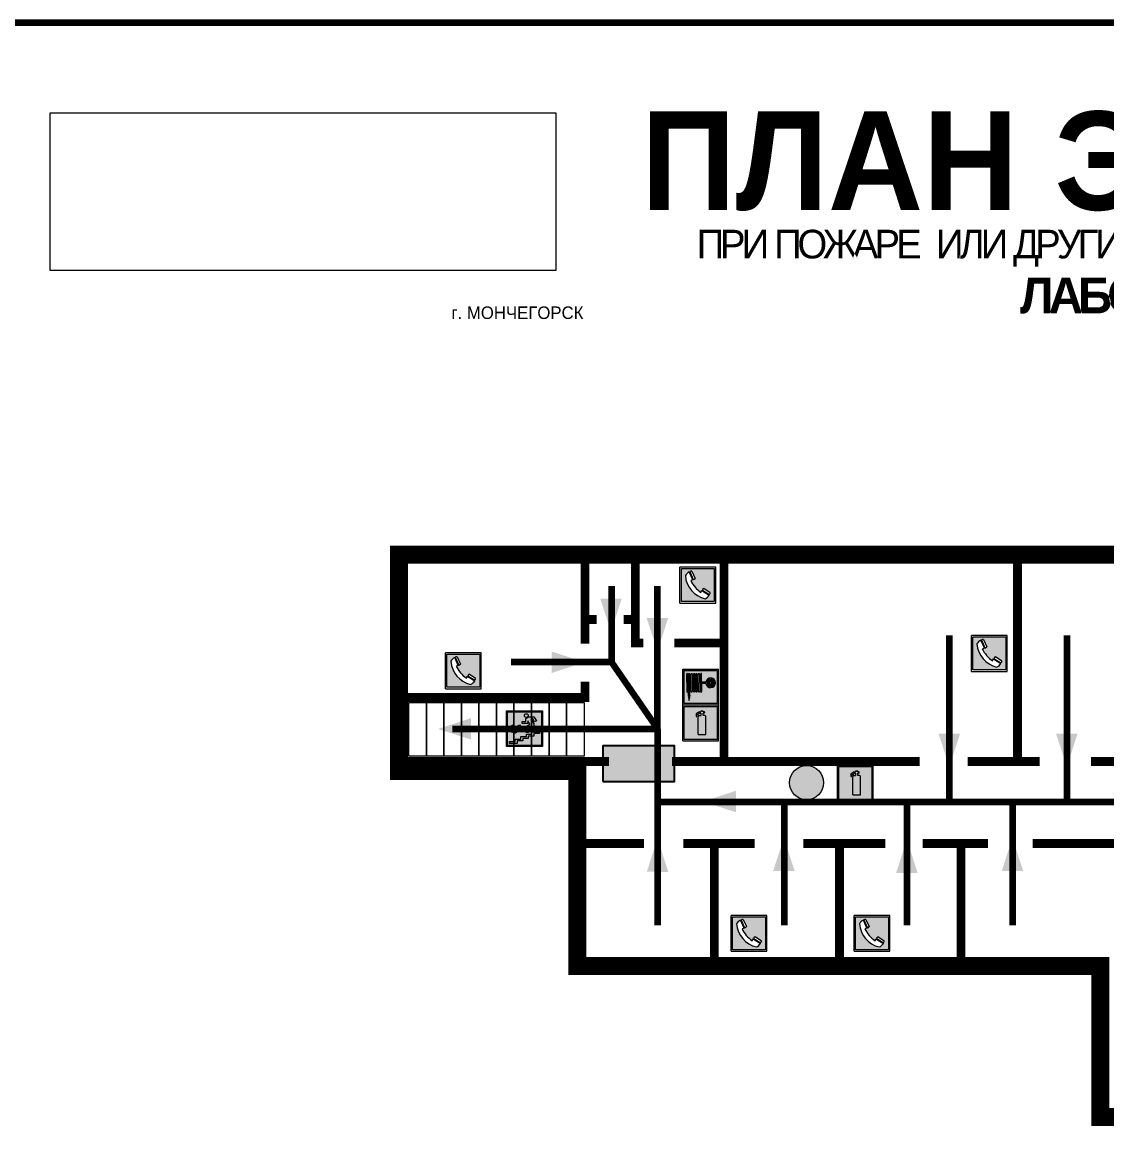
# Model space of a CAD drawing. Header units: millimetres. Extents: x 13810 to 67229, y 12374 to 21950.
# Drawn here: x 40331.9 to 40574.3, y 20416.4 to 20667 of the extents above; entities that cross this region are included whole.
import ezdxf

# ---------------------------------------------------------------- set-up
doc = ezdxf.new("R2010")
doc.units = ezdxf.units.MM
doc.layers.add('План_Штампы', color=7, linetype='Continuous')
doc.styles.add('обычный', font='arial.ttf')
picture_1 = doc.add_image_def('image1.jpg', size_in_pixel=(337, 105))

# ---------------------------------------------------------------- blocks, each defined once
blk = doc.blocks.new('A$C7B4425F7')
at = {"true_color": 0xffffff}
blk.add_hatch(color=7, dxfattribs=at).paths.add_polyline_path([(0, 0), (-16, 0), (-16, -8), (0, -8)])
h = blk.add_hatch(color=126)
h.paths.add_polyline_path([(-0.2, -0.2), (-15.8, -0.2), (-15.8, -7.8), (-0.2, -7.8)])
h.paths.add_polyline_path([(-11.76, -2.03), (-11.76, -3.66), (-11.17, -3.66, -0.568275), (-11.17, -6.18), (-12.58, -6.18), (-12.58, -2.03)], flags=16)
h.paths.add_polyline_path([(-13.33, -4.12, -0.495768), (-13.59, -6.18), (-15.03, -6.18), (-15.03, -2.03), (-13.59, -2.03, -0.487973)], flags=16)
h.paths.add_polyline_path([(-10.25, -2.03), (-9.48, -2.03), (-9.48, -6.18), (-10.25, -6.18)], flags=16)
h.paths.add_polyline_path([(-13.84, -3.69), (-14.24, -3.69), (-14.24, -3.03), (-13.9, -3.03, -0.692621)], flags=0)
h.paths.add_polyline_path([(-9.15, -2.03), (-8.4, -2.03), (-8.04, -3.07), (-7.68, -2.03), (-6.93, -2.03), (-7.64, -4.1), (-6.93, -6.18), (-7.68, -6.18), (-8.04, -5.14), (-8.4, -6.18), (-9.15, -6.18), (-8.44, -4.1)], flags=16)
h.paths.add_polyline_path([(-11.76, -4.46), (-11.42, -4.46, -0.692621), (-11.36, -5.12), (-11.76, -5.12)], flags=0)
h.paths.add_polyline_path([(-13.9, -5.2), (-14.24, -5.2), (-14.24, -4.55), (-13.84, -4.55, -0.708038)], flags=0)
edge = h.paths.add_edge_path(flags=16)
edge.add_ellipse((-5.51, -4.08), major_axis=(0, 2.05), ratio=0.586184, start_angle=0, end_angle=360)
edge = h.paths.add_edge_path(flags=0)
edge.add_ellipse((-5.51, -4.08), major_axis=(0, 1.14), ratio=0.454828, start_angle=0, end_angle=360)
h.paths.add_polyline_path([(-4.13, -4.96, 0.377264), (-3.48, -4.52, 0.0555), (-3.16, -2.03), (-1.66, -2.03), (-1.66, -4.96), (-0.96, -4.96), (-0.96, -7.01), (-1.75, -7.01), (-1.75, -6.18), (-3.3, -6.18), (-3.3, -7.02), (-4.13, -7.02)], flags=16)
h.paths.add_polyline_path([(-2.73, -2.91), (-2.28, -2.91), (-2.28, -4.96), (-3.05, -4.96, 0.079136)], flags=0)
at = {"color": 126}
blk.add_lwpolyline([(-16, -8), (0, -8), (0, 0), (-16, 0)], close=True, dxfattribs=at)
blk = doc.blocks.new('вниз 3')
at = {"lineweight": 0, "true_color": 0xffffff}
h = blk.add_hatch(color=7, dxfattribs=at)
h.dxf.hatch_style = 1
h.paths.add_polyline_path([(40997.5, -4475.69), (40997.25, -4475.28), (40995.76, -4476.15), (40995.97, -4475.23), (40995.39, -4475.56), (40995.05, -4476.83), (40996.33, -4477.17), (40996.91, -4476.83), (40996, -4476.55)], flags=0)
h.paths.add_polyline_path([(40999.81, -4473.95), (41000.22, -4473.95), (41000.64, -4474.67), (41001.03, -4474.43), (41000.46, -4473.49), (41000.42, -4473.49), (40999.43, -4473.49), (40998.68, -4473.92), (40998.68, -4474.57), (40997.88, -4474.57), (40997.88, -4475), (40999.14, -4475), (40999.14, -4474.43), (40999.14, -4474.38), (40999.59, -4475.15), (40998.72, -4475.67), (40998.72, -4477.06), (40999.24, -4477.06), (40999.24, -4475.96), (40999.95, -4475.56), (40999.95, -4476.43), (41001.61, -4476.43), (41001.61, -4475.88), (41000.47, -4475.88), (41000.47, -4475.12)], flags=0)
h.paths.add_polyline_path([(40999.2, -4473.24, 1), (40998.35, -4473.24, 1)], flags=0)
h.paths.add_polyline_path([(41000.46, -4477.26), (41001.69, -4477.26), (41001.69, -4476.84), (41000.03, -4476.84), (41000.03, -4477.39), (40998.78, -4477.39), (40998.78, -4477.95), (40997.53, -4477.95), (40997.53, -4478.5), (40996.29, -4478.5), (40996.29, -4479.06), (40995.05, -4479.06), (40995.05, -4479.48), (40995.29, -4479.48), (40996.72, -4479.48), (40996.72, -4478.92), (40997.97, -4478.92), (40997.97, -4478.36), (40999.2, -4478.36), (40999.2, -4477.81), (41000.46, -4477.81)], flags=0)
h.paths.add_polyline_path([(41002.37, -4472.17), (40994.37, -4472.17), (40994.37, -4480.17), (41002.37, -4480.17)])
h.paths.add_polyline_path([(41002.16, -4479.96), (40994.57, -4479.96), (40994.57, -4472.37), (41002.16, -4472.37)], flags=16)
h.paths.add_polyline_path([(41001.61, -4475.88), (41001.61, -4476.43), (40999.95, -4476.43), (40999.95, -4475.56), (40999.24, -4475.96), (40999.24, -4477.06), (40998.72, -4477.06), (40998.72, -4475.67), (40999.59, -4475.15), (40999.14, -4474.38), (40999.14, -4474.43), (40999.14, -4475), (40997.88, -4475), (40997.88, -4474.57), (40998.68, -4474.57), (40998.68, -4473.92), (40999.43, -4473.49), (41000.42, -4473.49), (41000.46, -4473.49), (41001.03, -4474.43), (41000.64, -4474.67), (41000.22, -4473.95), (40999.81, -4473.95), (41000.47, -4475.12), (41000.47, -4475.88)], flags=0)
h.paths.add_polyline_path([(41001.69, -4476.84), (41001.69, -4477.26), (41000.46, -4477.26), (41000.46, -4477.81), (40999.2, -4477.81), (40999.2, -4478.36), (40997.97, -4478.36), (40997.97, -4478.92), (40996.72, -4478.92), (40996.72, -4479.48), (40995.05, -4479.48), (40995.05, -4479.06), (40996.29, -4479.06), (40996.29, -4478.5), (40997.53, -4478.5), (40997.53, -4477.95), (40998.78, -4477.95), (40998.78, -4477.39), (41000.03, -4477.39), (41000.03, -4476.84)], flags=0)
h.paths.add_polyline_path([(40998.35, -4473.24, -1), (40999.2, -4473.24, -1)], flags=0)
h.paths.add_polyline_path([(40997.5, -4475.69), (40996, -4476.55), (40996.91, -4476.83), (40996.33, -4477.17), (40995.05, -4476.83), (40995.39, -4475.56), (40995.97, -4475.23), (40995.76, -4476.15), (40997.25, -4475.28)], flags=0)
at = {"lineweight": 0}
h = blk.add_hatch(color=126, dxfattribs=at)
h.dxf.hatch_style = 1
h.paths.add_polyline_path([(41002.16, -4472.37), (40994.57, -4472.37), (40994.57, -4479.96), (41002.16, -4479.96)])
h.paths.add_polyline_path([(40995.97, -4475.23), (40995.76, -4476.15), (40997.25, -4475.28), (40997.5, -4475.69), (40996, -4476.55), (40996.91, -4476.83), (40996.33, -4477.17), (40995.05, -4476.83), (40995.39, -4475.56)], flags=16)
h.paths.add_polyline_path([(40997.88, -4474.57), (40998.68, -4474.57), (40998.68, -4473.92), (40999.43, -4473.49), (41000.42, -4473.49), (41000.46, -4473.49), (41001.03, -4474.43), (41000.64, -4474.67), (41000.22, -4473.95), (40999.81, -4473.95), (41000.47, -4475.12), (41000.47, -4475.88), (41001.61, -4475.88), (41001.61, -4476.43), (40999.95, -4476.43), (40999.95, -4475.56), (40999.24, -4475.96), (40999.24, -4477.06), (40998.72, -4477.06), (40998.72, -4475.67), (40999.59, -4475.15), (40999.14, -4474.38), (40999.14, -4474.43), (40999.14, -4475), (40997.88, -4475)], flags=16)
h.paths.add_polyline_path([(40998.35, -4473.24, -1), (40999.2, -4473.24, -1)], flags=16)
h.paths.add_polyline_path([(40997.53, -4477.95), (40998.78, -4477.95), (40998.78, -4477.39), (41000.03, -4477.39), (41000.03, -4476.84), (41001.69, -4476.84), (41001.69, -4477.26), (41000.46, -4477.26), (41000.46, -4477.81), (40999.2, -4477.81), (40999.2, -4478.36), (40997.97, -4478.36), (40997.97, -4478.92), (40996.72, -4478.92), (40996.72, -4479.48), (40995.05, -4479.48), (40995.05, -4479.06), (40996.29, -4479.06), (40996.29, -4478.5), (40997.53, -4478.5)], flags=16)
at = {"lineweight": 0, "true_color": 0xffffff}
h = blk.add_hatch(color=7, dxfattribs=at)
h.dxf.hatch_style = 1
h.paths.add_polyline_path([(40999.2, -4473.24, 1), (40998.35, -4473.24, 1)])
h.paths.add_polyline_path([(40999.81, -4473.95), (41000.22, -4473.95), (41000.64, -4474.67), (41001.03, -4474.43), (41000.46, -4473.49), (41000.42, -4473.49), (40999.43, -4473.49), (40998.68, -4473.92), (40998.68, -4474.57), (40997.88, -4474.57), (40997.88, -4475), (40999.14, -4475), (40999.14, -4474.43), (40999.14, -4474.38), (40999.59, -4475.15), (40998.72, -4475.67), (40998.72, -4477.06), (40999.24, -4477.06), (40999.24, -4475.96), (40999.95, -4475.56), (40999.95, -4476.43), (41001.61, -4476.43), (41001.61, -4475.88), (41000.47, -4475.88), (41000.47, -4475.12)])
h.paths.add_polyline_path([(40999.2, -4477.81), (41000.46, -4477.81), (41000.46, -4477.26), (41001.69, -4477.26), (41001.69, -4476.84), (41000.03, -4476.84), (41000.03, -4477.39), (40998.78, -4477.39), (40998.78, -4477.95), (40997.53, -4477.95), (40997.53, -4478.5), (40996.29, -4478.5), (40996.29, -4479.06), (40995.05, -4479.06), (40995.05, -4479.48), (40995.29, -4479.48), (40996.72, -4479.48), (40996.72, -4478.92), (40997.97, -4478.92), (40997.97, -4478.36), (40999.2, -4478.36)])
h.paths.add_polyline_path([(40997.5, -4475.69), (40997.25, -4475.28), (40995.76, -4476.15), (40995.97, -4475.23), (40995.39, -4475.56), (40995.05, -4476.83), (40996.33, -4477.17), (40996.91, -4476.83), (40996, -4476.55)])
at = {"color": 126, "lineweight": 0}
for points in [[(40994.37, -4472.17), (41002.37, -4472.17), (41002.37, -4480.17), (40994.37, -4480.17)], [(40994.57, -4472.37), (41002.16, -4472.37), (41002.16, -4479.96), (40994.57, -4479.96)]]:
    blk.add_lwpolyline(points, close=True, dxfattribs=at)
for points in [[(40999.14, -4474.43), (40999.14, -4475), (40997.88, -4475), (40997.88, -4474.57), (40998.68, -4474.57), (40998.68, -4473.92), (40999.43, -4473.49), (41000.42, -4473.49), (41000.46, -4473.49), (41001.03, -4474.43), (41000.64, -4474.67), (41000.22, -4473.95), (40999.81, -4473.95), (41000.47, -4475.12), (41000.47, -4475.88), (41001.61, -4475.88), (41001.61, -4476.43), (40999.95, -4476.43), (40999.95, -4475.56), (40999.24, -4475.96), (40999.24, -4477.06), (40998.72, -4477.06), (40998.72, -4475.67), (40999.59, -4475.15), (40999.14, -4474.38), (40999.14, -4474.43)], [(40995.05, -4476.83), (40995.39, -4475.56), (40995.97, -4475.23), (40995.76, -4476.15), (40997.25, -4475.28), (40997.5, -4475.69), (40996, -4476.55), (40996.91, -4476.83), (40996.33, -4477.17), (40995.05, -4476.83)], [(40995.29, -4479.48), (40995.05, -4479.48), (40995.05, -4479.06), (40996.29, -4479.06), (40996.29, -4478.5), (40997.53, -4478.5), (40997.53, -4477.95), (40998.78, -4477.95), (40998.78, -4477.39), (41000.03, -4477.39), (41000.03, -4476.84), (41001.69, -4476.84), (41001.69, -4477.26), (41000.46, -4477.26), (41000.46, -4477.81), (40999.2, -4477.81), (40999.2, -4478.36), (40997.97, -4478.36), (40997.97, -4478.92), (40996.72, -4478.92), (40996.72, -4479.48), (40995.05, -4479.48)]]:
    blk.add_lwpolyline(points, dxfattribs=at)
blk.add_circle((40998.77, -4473.24), 0.426, dxfattribs=at)
blk = doc.blocks.new('A$C456E1F9C')
at = {"lineweight": 5}
h = blk.add_hatch(color=242, dxfattribs=at)
h.paths.add_polyline_path([(0.51, -1.47), (0.51, -13.26), (12.29, -13.26), (12.29, -1.47)])
h.paths.add_polyline_path([(5.42, -4.95, -0.254479), (4.78, -5.4), (3.52, -2.53, -0.209735), (4.23, -2.4)], flags=16)
h.paths.add_polyline_path([(8.53, -8.6), (10.87, -10.17), (10.54, -10.76), (8.03, -9.13, -0.192251)], flags=16)
h.paths.add_polyline_path([(4.61, -5.49, 0.005518), (3.87, -5.72, 0.128647), (7.49, -10.01, 0.00809), (7.83, -9.33), (10.47, -10.97, -0.16736), (8.99, -12.25, -0.327862), (1.95, -3.95, -0.166952), (3.36, -2.62)], flags=16)
at = {"color": 242, "lineweight": 5}
for p, q in [((0, -13.77), (0, -0.97)), ((12.8, -0.97), (0, -0.97)), ((4.61, -5.49), (3.36, -2.62)), ((3.52, -2.53), (4.78, -5.4)), ((4.23, -2.4), (5.42, -4.95)), ((12.8, -13.77), (12.8, -0.97)), ((7.83, -9.33), (10.47, -10.97)), ((8.03, -9.13), (10.54, -10.76)), ((10.81, -10.12), (8.53, -8.6)), ((10.54, -10.76), (10.8, -10.3)), ((10.8, -10.3), (10.81, -10.12)), ((0, -13.77), (12.8, -13.77))]:
    blk.add_line(p, q, dxfattribs=at)
blk.add_lwpolyline([(0.51, -1.47), (12.29, -1.47), (12.29, -13.26), (0.51, -13.26)], close=True, dxfattribs=at)
for centre, radius, start, end in [((4.59, -5.34), 2.99, 114.2845, 152.1974), ((11.12, -3.31), 9.19, 183.9915, 256.6009), ((4.02, -3.27), 0.891, 76.3284, 123.7092), ((14.98, -39.1), 35.17, 107.1487, 108.4135), ((13.86, -0.94), 11.08, 205.5536, 234.8762), ((4.68, -4.59), 0.824, 276.9621, 334.0723), ((-13.31, 0.8), 23.44, 332.5487, 334.4027), ((8.94, -9.5), 0.989, 114.4092, 157.9388), ((7.87, -9.46), 3, 291.9291, 329.9329)]:
    blk.add_arc(centre, radius, start, end, dxfattribs=at)
blk = doc.blocks.new('A$C3AD82952')
at = {"true_color": 0xf5f5ff}
h = blk.add_hatch(color=7, dxfattribs=at)
h.dxf.hatch_style = 1
h.paths.add_polyline_path([(8.21, 8.73, 0.414214), (7.89, 9.05), (7.22, 9.05), (7.22, 9.92), (7.59, 9.92, 1), (7.57, 10.36), (7.22, 10.36), (7.22, 10.6), (6.43, 10.6), (6.43, 10.36), (6.01, 10.36), (4.74, 9.59), (4.74, 8.69), (4.98, 8.73), (4.98, 9.26), (6.12, 9.91), (6.43, 9.91), (6.43, 9.05), (5.76, 9.05, 0.414214), (5.44, 8.73), (5.44, 2.2), (8.21, 2.2)], flags=0)
h.paths.add_polyline_path([(12.8, 12.8), (0, 12.8), (0, 0), (12.8, 0)])
h.paths.add_polyline_path([(0.51, 12.29), (12.29, 12.29), (12.29, 0.51), (0.51, 0.51)], flags=16)
h.paths.add_polyline_path([(4.74, 9.59), (6.01, 10.36), (6.43, 10.36), (6.43, 10.6), (7.22, 10.6), (7.22, 10.36), (7.59, 10.36, -0.94586), (7.59, 9.92), (7.22, 9.92), (7.22, 9.05), (7.89, 9.05, -0.414214), (8.21, 8.73), (8.21, 2.2), (5.44, 2.2), (5.44, 8.73, -0.414214), (5.76, 9.05), (6.43, 9.05), (6.43, 9.91), (6.12, 9.91), (4.98, 9.26), (4.98, 8.73), (4.74, 8.69)], flags=0)
h = blk.add_hatch(color=242)
h.dxf.hatch_style = 1
h.paths.add_polyline_path([(12.29, 12.29), (0.51, 12.29), (0.51, 0.51), (12.29, 0.51)])
h.paths.add_polyline_path([(4.74, 8.69), (4.74, 9.59), (6.01, 10.36), (6.43, 10.36), (6.43, 10.6), (7.22, 10.6), (7.22, 10.36), (7.59, 10.36, -0.94586), (7.59, 9.92), (7.22, 9.92), (7.22, 9.05), (7.89, 9.05, -0.414214), (8.21, 8.73), (8.21, 2.2), (5.44, 2.2), (5.44, 8.73, -0.414214), (5.76, 9.05), (6.43, 9.05), (6.43, 9.91), (6.12, 9.91), (4.98, 9.26), (4.98, 8.73)], flags=16)
h = blk.add_hatch(color=7, dxfattribs=at)
h.dxf.hatch_style = 1
h.paths.add_polyline_path([(8.21, 8.73, 0.414214), (7.89, 9.05), (7.22, 9.05), (7.22, 9.92), (7.59, 9.92, 1), (7.57, 10.36), (7.22, 10.36), (7.22, 10.6), (6.43, 10.6), (6.43, 10.36), (6.01, 10.36), (4.74, 9.59), (4.74, 8.69), (4.98, 8.73), (4.98, 9.26), (6.12, 9.91), (6.43, 9.91), (6.43, 9.05), (5.76, 9.05, 0.414214), (5.44, 8.73), (5.44, 2.2), (8.21, 2.2)])
at = {"color": 242, "lineweight": 5}
for p, q in [((0, 0), (0, 12.8)), ((0, 12.8), (12.8, 12.8)), ((12.8, 0), (12.8, 12.8)), ((6.01, 10.36), (4.74, 9.59)), ((4.74, 9.59), (4.74, 8.69)), ((4.74, 8.69), (4.98, 8.73)), ((4.98, 9.26), (6.12, 9.91)), ((4.98, 8.73), (4.98, 9.26)), ((5.44, 2.2), (5.44, 8.73)), ((5.76, 9.05), (6.43, 9.05)), ((6.01, 10.36), (6.43, 10.36)), ((6.12, 9.91), (6.43, 9.91)), ((7.22, 10.6), (6.43, 10.6)), ((6.43, 10.6), (6.43, 10.36)), ((6.43, 9.91), (6.43, 9.05)), ((7.22, 10.36), (7.22, 10.6)), ((7.59, 10.36), (7.22, 10.36)), ((7.22, 9.05), (7.22, 9.92)), ((7.59, 9.92), (7.22, 9.92)), ((7.89, 9.05), (7.22, 9.05)), ((8.21, 2.2), (8.21, 8.73)), ((0, 0), (12.8, 0)), ((5.44, 2.2), (8.21, 2.2))]:
    blk.add_line(p, q, dxfattribs=at)
blk.add_lwpolyline([(0.51, 12.29), (12.29, 12.29), (12.29, 0.51), (0.51, 0.51)], close=True, dxfattribs=at)
for centre, radius, start, end in [((5.76, 8.73), 0.32, 90, 180), ((7.58, 10.14), 0.223, 273.1875, 86.8125), ((7.89, 8.73), 0.32, 0, 90)]:
    blk.add_arc(centre, radius, start, end, dxfattribs=at)
blk = doc.blocks.new('A$C37112FD5')
at = {"true_color": 0xf5f5ff}
h = blk.add_hatch(color=7, dxfattribs=at)
h.dxf.hatch_style = 1
h.paths.add_polyline_path([(12.8, -7.4), (0, -7.4), (0, -20.2), (12.8, -20.2)])
h.paths.add_polyline_path([(12.29, -7.91), (12.29, -19.69), (0.51, -19.69), (0.51, -7.91)], flags=16)
h.paths.add_polyline_path([(4.98, -9.04, -0.42597), (5.17, -9.22), (5.17, -12.25), (5.17, -15.29, -0.432244), (4.98, -15.47), (4.83, -15.47, -0.42597), (4.64, -15.29), (4.64, -12.25), (4.64, -9.22, -0.432244), (4.83, -9.04)], flags=0)
h.paths.add_polyline_path([(4.28, -9.22), (4.28, -12.25), (4.28, -15.29, -0.432244), (4.09, -15.47), (3.94, -15.47, -0.42597), (3.75, -15.29), (3.75, -12.25), (3.75, -9.22, -0.432244), (3.94, -9.04), (4.09, -9.04, -0.42597)], flags=0)
h.paths.add_polyline_path([(5.72, -9.04), (5.87, -9.04, -0.42597), (6.06, -9.22), (6.06, -12.25), (6.06, -15.29, -0.432244), (5.87, -15.47), (5.72, -15.47, -0.42597), (5.53, -15.29), (5.53, -12.25), (5.53, -9.22, -0.432244)], flags=0)
h.paths.add_polyline_path([(6.42, -8.9), (6.5, -8.9, -0.42597), (6.69, -9.08), (6.69, -12.03), (8.21, -12.03, -15.824349), (8.21, -12.47), (6.69, -12.47), (6.69, -15.42, -0.432244), (6.5, -15.6), (6.42, -15.6)], flags=0)
h.paths.add_polyline_path([(3.39, -9.22), (3.39, -12.25), (3.39, -15.29, -0.432244), (3.2, -15.47), (3.05, -15.47, -0.42597), (2.85, -15.29), (2.85, -12.25), (2.85, -9.22, -0.432244), (3.05, -9.04), (3.2, -9.04, -0.42597)], flags=0)
h.paths.add_polyline_path([(2.5, -9.22), (2.5, -16.71), (1.96, -16.71), (1.96, -9.22, -0.432244), (2.15, -9.04), (2.31, -9.04, -0.42597)], flags=0)
h.paths.add_polyline_path([(1.61, -8.9), (1.61, -15.6), (1.57, -15.6, -0.42597), (1.37, -15.42), (1.37, -12.03), (1.37, -9.09, -0.432244), (1.57, -8.9)], flags=0)
h.paths.add_polyline_path([(9.76, -10.81), (9.76, -12.03), (8.49, -12.03, -0.336371)], flags=0)
h.paths.add_polyline_path([(8.49, -12.47), (9.76, -12.47), (9.76, -13.7, -0.336371)], flags=0)
h.paths.add_polyline_path([(10.11, -10.81, -0.336371), (11.38, -12.03), (10.11, -12.03)], flags=0)
h.paths.add_polyline_path([(10.11, -12.47), (11.38, -12.47, -0.336371), (10.11, -13.7)], flags=0)
h.paths.add_polyline_path([(2.5, -16.84), (2.5, -17.05), (1.97, -17.05), (1.97, -16.84)], flags=0)
h.paths.add_polyline_path([(2.5, -17.24, -0.033778), (2.24, -18.6, -0.033778), (1.97, -17.24)], flags=0)
h = blk.add_hatch(color=242)
h.dxf.hatch_style = 1
h.paths.add_polyline_path([(12.29, -7.91), (0.51, -7.91), (0.51, -19.69), (12.29, -19.69)])
h.paths.add_polyline_path([(6.42, -15.6), (6.42, -8.9), (6.5, -8.9, -0.42597), (6.69, -9.08), (6.69, -12.03), (8.21, -12.03, -15.824349), (8.21, -12.47), (6.69, -12.47), (6.69, -15.42, -0.432244), (6.5, -15.6)], flags=16)
h.paths.add_polyline_path([(5.87, -15.47), (5.72, -15.47, -0.42597), (5.53, -15.29), (5.53, -12.25), (5.53, -9.22, -0.432244), (5.72, -9.04), (5.87, -9.04, -0.42597), (6.06, -9.22), (6.06, -12.25), (6.06, -15.29, -0.432244)], flags=16)
h.paths.add_polyline_path([(4.98, -15.47), (4.83, -15.47, -0.42597), (4.64, -15.29), (4.64, -12.25), (4.64, -9.22, -0.432244), (4.83, -9.04), (4.98, -9.04, -0.42597), (5.17, -9.22), (5.17, -12.25), (5.17, -15.29, -0.432244)], flags=16)
h.paths.add_polyline_path([(4.09, -15.47), (3.94, -15.47, -0.42597), (3.75, -15.29), (3.75, -12.25), (3.75, -9.22, -0.432244), (3.94, -9.04), (4.09, -9.04, -0.42597), (4.28, -9.22), (4.28, -12.25), (4.28, -15.29, -0.432244)], flags=16)
h.paths.add_polyline_path([(3.2, -15.47), (3.05, -15.47, -0.42597), (2.85, -15.29), (2.85, -12.25), (2.85, -9.22, -0.432244), (3.05, -9.04), (3.2, -9.04, -0.42597), (3.39, -9.22), (3.39, -12.25), (3.39, -15.29, -0.432244)], flags=16)
h.paths.add_polyline_path([(2.5, -17.05), (1.97, -17.05), (1.97, -16.84), (2.5, -16.84)], flags=16)
h.paths.add_polyline_path([(2.5, -17.24, -0.033778), (2.24, -18.6, -0.033778), (1.97, -17.24)], flags=16)
h.paths.add_polyline_path([(2.5, -16.71), (1.96, -16.71), (1.96, -9.22, -0.432244), (2.15, -9.04), (2.31, -9.04, -0.42597), (2.5, -9.22)], flags=16)
h.paths.add_polyline_path([(1.61, -15.6), (1.57, -15.6, -0.42597), (1.37, -15.42), (1.37, -12.03), (1.37, -9.09, -0.432244), (1.57, -8.9), (1.61, -8.9)], flags=16)
h.paths.add_polyline_path([(8.49, -12.47), (9.76, -12.47), (9.76, -13.7, -0.336371)], flags=0)
h.paths.add_polyline_path([(10.11, -13.7), (10.11, -12.47), (11.38, -12.47, -0.336371)], flags=0)
h.paths.add_polyline_path([(8.49, -12.03, -0.336371), (9.76, -10.81), (9.76, -12.03)], flags=0)
h.paths.add_polyline_path([(10.11, -12.03), (10.11, -10.81, -0.336371), (11.38, -12.03)], flags=0)
h = blk.add_hatch(color=7, dxfattribs=at)
h.dxf.hatch_style = 1
h.paths.add_polyline_path([(1.61, -8.9), (1.57, -8.9, 0.432244), (1.37, -9.09), (1.37, -12.03), (1.37, -15.42, 0.42597), (1.57, -15.6), (1.61, -15.6)])
h.paths.add_polyline_path([(2.5, -9.22, 0.42597), (2.31, -9.04), (2.15, -9.04, 0.432244), (1.96, -9.22), (1.96, -16.71), (2.5, -16.71)])
h.paths.add_polyline_path([(2.5, -16.84), (1.97, -16.84), (1.97, -17.05), (2.5, -17.05)])
h.paths.add_polyline_path([(2.5, -17.24), (1.97, -17.24, 0.033778), (2.24, -18.6, 0.033778)])
h.paths.add_polyline_path([(3.39, -12.25), (3.39, -9.22, 0.42597), (3.2, -9.04), (3.05, -9.04, 0.432244), (2.85, -9.22), (2.85, -12.25), (2.85, -15.29, 0.42597), (3.05, -15.47), (3.2, -15.47, 0.432244), (3.39, -15.29)])
h.paths.add_polyline_path([(4.28, -12.25), (4.28, -9.22, 0.42597), (4.09, -9.04), (3.94, -9.04, 0.432244), (3.75, -9.22), (3.75, -12.25), (3.75, -15.29, 0.42597), (3.94, -15.47), (4.09, -15.47, 0.432244), (4.28, -15.29)])
h.paths.add_polyline_path([(5.17, -12.25), (5.17, -9.22, 0.42597), (4.98, -9.04), (4.83, -9.04, 0.432244), (4.64, -9.22), (4.64, -12.25), (4.64, -15.29, 0.42597), (4.83, -15.47), (4.98, -15.47, 0.432244), (5.17, -15.29)])
h.paths.add_polyline_path([(6.06, -12.25), (6.06, -9.22, 0.42597), (5.87, -9.04), (5.72, -9.04, 0.432244), (5.53, -9.22), (5.53, -12.25), (5.53, -15.29, 0.42597), (5.72, -15.47), (5.87, -15.47, 0.432244), (6.06, -15.29)])
h.paths.add_polyline_path([(6.69, -12.47), (8.21, -12.47, 15.824349), (8.21, -12.03), (6.69, -12.03), (6.69, -9.08, 0.42597), (6.5, -8.9), (6.42, -8.9), (6.42, -15.6), (6.5, -15.6, 0.432244), (6.69, -15.42)])
h.paths.add_polyline_path([(8.49, -12.47), (9.76, -12.47), (9.76, -13.7, -0.336371)], flags=16)
h.paths.add_polyline_path([(8.49, -12.03, -0.336371), (9.76, -10.81), (9.76, -12.03)], flags=16)
h.paths.add_polyline_path([(10.11, -12.47), (11.38, -12.47, -0.336371), (10.11, -13.7)], flags=16)
h.paths.add_polyline_path([(10.11, -12.03), (10.11, -10.81, -0.336371), (11.38, -12.03)], flags=16)
h = blk.add_hatch(color=242)
h.dxf.hatch_style = 1
h.paths.add_polyline_path([(9.76, -10.81, 0.336371), (8.49, -12.03), (9.76, -12.03)])
h.paths.add_polyline_path([(10.11, -10.81), (10.11, -12.03), (11.38, -12.03, 0.336371)])
h.paths.add_polyline_path([(11.38, -12.47), (10.11, -12.47), (10.11, -13.7, 0.336371)])
h.paths.add_polyline_path([(9.76, -12.47), (8.49, -12.47, 0.336371), (9.76, -13.7)])
at = {"color": 242, "lineweight": 5}
for p, q in [((0, -20.2), (0, -7.4)), ((0, -7.4), (12.8, -7.4)), ((12.8, -20.2), (12.8, -7.4)), ((1.37, -12.03), (1.37, -9.08)), ((1.57, -8.9), (1.61, -8.9)), ((1.61, -8.9), (1.61, -15.6)), ((1.96, -16.71), (1.96, -9.22)), ((2.15, -9.04), (2.31, -9.04)), ((2.5, -16.71), (2.5, -9.22)), ((2.85, -12.25), (2.85, -9.22)), ((3.05, -9.04), (3.2, -9.04)), ((3.39, -12.25), (3.39, -9.22)), ((3.75, -12.25), (3.75, -9.22)), ((3.94, -9.04), (4.09, -9.04)), ((4.28, -12.25), (4.28, -9.22)), ((4.64, -12.25), (4.64, -9.22)), ((4.83, -9.04), (4.98, -9.04)), ((5.17, -12.25), (5.17, -9.22)), ((5.53, -12.25), (5.53, -9.22)), ((5.72, -9.04), (5.87, -9.04)), ((6.06, -12.25), (6.06, -9.22)), ((6.42, -8.9), (6.42, -15.6)), ((6.5, -8.9), (6.42, -8.9)), ((6.69, -12.03), (6.69, -9.08)), ((9.76, -10.81), (9.76, -12.03)), ((10.11, -10.81), (10.11, -12.03)), ((1.37, -12.03), (1.37, -15.42)), ((1.57, -15.6), (1.61, -15.6)), ((2.85, -12.25), (2.85, -15.29)), ((3.05, -15.47), (3.2, -15.47)), ((3.39, -12.25), (3.39, -15.29)), ((3.75, -12.25), (3.75, -15.29)), ((3.94, -15.47), (4.09, -15.47)), ((4.28, -12.25), (4.28, -15.29)), ((4.64, -12.25), (4.64, -15.29)), ((4.83, -15.47), (4.98, -15.47)), ((5.17, -12.25), (5.17, -15.29)), ((5.53, -12.25), (5.53, -15.29)), ((5.72, -15.47), (5.87, -15.47)), ((6.06, -12.25), (6.06, -15.29)), ((6.42, -15.6), (6.5, -15.6)), ((8.21, -12.03), (6.69, -12.03)), ((8.21, -12.47), (6.69, -12.47)), ((6.69, -12.47), (6.69, -15.42)), ((9.76, -12.03), (8.49, -12.03)), ((9.76, -12.47), (8.49, -12.47)), ((9.76, -12.47), (9.76, -13.7)), ((11.38, -12.03), (10.11, -12.03)), ((11.38, -12.47), (10.11, -12.47)), ((10.11, -12.47), (10.11, -13.7)), ((1.96, -16.71), (2.5, -16.71)), ((1.97, -16.84), (2.5, -16.84)), ((1.97, -17.05), (1.97, -16.84)), ((2.5, -17.05), (1.97, -17.05)), ((1.97, -17.24), (2.5, -17.24)), ((2.5, -16.84), (2.5, -17.05)), ((0, -20.2), (12.8, -20.2))]:
    blk.add_line(p, q, dxfattribs=at)
blk.add_lwpolyline([(0.51, -7.91), (12.29, -7.91), (12.29, -19.69), (0.51, -19.69)], close=True, dxfattribs=at)
for centre, radius, start, end in [((1.56, -9.09), 0.182, 87.1027, 180.6071), ((2.15, -9.22), 0.182, 87.1027, 180.6071), ((2.32, -9.22), 0.182, 359.3929, 92.8973), ((3.04, -9.22), 0.182, 87.1027, 180.6071), ((3.21, -9.22), 0.182, 359.3929, 92.8973), ((3.93, -9.22), 0.182, 87.1027, 180.6071), ((4.1, -9.22), 0.182, 359.3929, 92.8973), ((4.82, -9.22), 0.182, 87.1027, 180.6071), ((4.99, -9.22), 0.182, 359.3929, 92.8973), ((5.71, -9.22), 0.182, 87.1027, 180.6071), ((5.88, -9.22), 0.182, 359.3929, 92.8973), ((6.51, -9.09), 0.182, 359.3929, 92.8973), ((9.93, -12.25), 1.74, 187.2319, 172.7681), ((9.93, -12.25), 1.46, 96.9927, 171.3585), ((9.93, -12.25), 1.46, 8.6415, 83.0073), ((1.56, -15.42), 0.182, 179.3929, 272.8973), ((3.04, -15.29), 0.182, 179.3929, 272.8973), ((3.21, -15.29), 0.182, 267.1027, 0.6071), ((3.93, -15.29), 0.182, 179.3929, 272.8973), ((4.1, -15.29), 0.182, 267.1027, 0.6071), ((4.82, -15.29), 0.182, 179.3929, 272.8973), ((4.99, -15.29), 0.182, 267.1027, 0.6071), ((5.71, -15.29), 0.182, 179.3929, 272.8973), ((5.88, -15.29), 0.182, 267.1027, 0.6071), ((6.51, -15.42), 0.182, 267.1027, 0.6071), ((9.93, -12.25), 1.46, 188.6415, 263.0073), ((9.93, -12.25), 1.46, 276.9927, 351.3585), ((12.17, -15.98), 10.27, 187.041, 194.7793), ((-7.7, -15.98), 10.27, 345.2207, 352.959)]:
    blk.add_arc(centre, radius, start, end, dxfattribs=at)
blk = doc.blocks.new('A$C7B8C2D5B')
at = {"lineweight": 0}
h = blk.add_hatch(color=5, dxfattribs=at)
h.dxf.hatch_style = 1
h.paths.add_polyline_path([(1.4, -3.02, 1), (-2.11, -3.02, 1)])
at = {"color": 5, "lineweight": 0}
blk.add_circle((-0.36, -3.02), 1.75, dxfattribs=at)

msp = doc.modelspace()

# ---------------------------------------------------------------- linework, layer by layer
at = {"color": 2, "lineweight": 100}
msp.add_lwpolyline([(40312.67, 20666.99), (40912.67, 20666.99), (40912.67, 20271.99), (40312.67, 20271.99)], close=True, dxfattribs=at)
at = {"lineweight": 100}
for points, const_width in [([(40455.93, 20499.7), (40416.05, 20499.7), (40416.05, 20548.03), (40791.21, 20548.03), (40791.21, 20422.38), (40572.9, 20422.38), (40572.9, 20456.1), (40455.93, 20456.1), (40455.93, 20499.7), (40416.05, 20499.7)], 4), ([(40457.66, 20528.16), (40457.66, 20548.16)], 2), ([(40532.5, 20501.79), (40488.74, 20501.79), (40488.74, 20548.07)], 2), ([(40468.91, 20547.55), (40468.91, 20528.3), (40470.7, 20528.3)], 2), ([(40554.4, 20547.61), (40554.4, 20501.79)], 2), ([(40460.29, 20533.54), (40457.66, 20533.54)], 2), ([(40468.91, 20533.54), (40466.28, 20533.54)], 2), ([(40477.6, 20528.3), (40488.74, 20528.3)], 2), ([(40416.22, 20516.14), (40457.66, 20516.14), (40457.66, 20519.63)], 2), ([(40463.06, 20501.79), (40416.05, 20501.79)], 2), ([(40488.74, 20501.79), (40477.08, 20501.79)], 2), ([(40559.34, 20501.79), (40543.21, 20501.79)], 2), ([(40582.05, 20501.79), (40570.8, 20501.79)], 2), ([(40455.51, 20483.52), (40470.84, 20483.52)], 2), ([(40479.65, 20483.52), (40495.61, 20483.52)], 2), ([(40486.58, 20483.52), (40486.58, 20456.1)], 2), ([(40506.47, 20483.52), (40524.78, 20483.52)], 2), ([(40514.54, 20483.52), (40514.54, 20456.1)], 2), ([(40533.2, 20483.52), (40547.79, 20483.52)], 2), ([(40541.74, 20483.52), (40541.74, 20456.1)], 2), ([(40557.77, 20483.52), (40605.98, 20483.52)], 2)]:
    msp.add_lwpolyline(points, dxfattribs=dict(at, const_width=const_width))
at = {"color": 126, "lineweight": 100, "true_color": 0x008754}
for points in [[(40463.55, 20524.01), (40473.9, 20509.09), (40473.9, 20492.82), (40770.32, 20492.82), (40770.32, 20542.84), (40781.55, 20542.84), (40781.55, 20523.49)], [(40428.03, 20509.09), (40473.9, 20509.09), (40473.9, 20541.02)], [(40463.55, 20541.02), (40463.55, 20524.01), (40441.16, 20524.01)], [(40539.15, 20492.82), (40539.15, 20529.97)], [(40565.44, 20492.82), (40565.44, 20529.97)], [(40473.9, 20492.82), (40473.9, 20465.23)], [(40502.21, 20492.82), (40502.21, 20465.23)], [(40529.64, 20492.82), (40529.64, 20465.23)], [(40553.22, 20492.82), (40553.22, 20465.23)]]:
    msp.add_lwpolyline(points, dxfattribs=at)
at = {"lineweight": 0}
for points in [[(40418.26, 20514.97), (40422.18, 20514.97), (40422.18, 20503.02), (40418.26, 20503.02)], [(40422.18, 20514.97), (40426.1, 20514.97), (40426.1, 20503.02), (40422.18, 20503.02)], [(40426.1, 20514.97), (40430.02, 20514.97), (40430.02, 20503.02), (40426.1, 20503.02)], [(40430.02, 20514.97), (40433.94, 20514.97), (40433.94, 20503.02), (40430.02, 20503.02)], [(40433.94, 20514.97), (40437.86, 20514.97), (40437.86, 20503.02), (40433.94, 20503.02)], [(40437.86, 20514.97), (40441.78, 20514.97), (40441.78, 20503.02), (40437.86, 20503.02)], [(40441.78, 20514.97), (40445.7, 20514.97), (40445.7, 20503.02), (40441.78, 20503.02)], [(40445.7, 20514.97), (40449.61, 20514.97), (40449.61, 20503.02), (40445.7, 20503.02)], [(40449.61, 20514.97), (40453.53, 20514.97), (40453.53, 20503.02), (40449.61, 20503.02)], [(40453.53, 20514.97), (40457.45, 20514.97), (40457.45, 20503.02), (40453.53, 20503.02)]]:
    msp.add_lwpolyline(points, close=True, dxfattribs=at)
at = {"layer": 'План_Штампы', "color": 126, "true_color": 0x008754}
for points in [[(40461.06, 20538.24), (40465.87, 20538.23), (40463.49, 20530.86)], [(40471.44, 20533.87), (40476.24, 20533.86), (40473.86, 20526.49)], [(40450.17, 20521.58), (40450.19, 20526.39), (40457.56, 20524.01)], [(40432.18, 20511.52), (40432.17, 20506.71), (40424.8, 20509.09)], [(40536.7, 20508.05), (40541.51, 20508.04), (40539.13, 20500.66)], [(40562.99, 20508.05), (40567.8, 20508.04), (40565.41, 20500.66)], [(40491.43, 20495.28), (40491.42, 20490.47), (40484.04, 20492.85)], [(40476.29, 20477.15), (40471.48, 20477.17), (40473.86, 20484.54)], [(40504.55, 20477.34), (40499.74, 20477.35), (40502.12, 20484.73)], [(40532.05, 20476.91), (40527.24, 20476.93), (40529.62, 20484.3)], [(40555.66, 20477.32), (40550.85, 20477.33), (40553.24, 20484.7)]]:
    msp.add_solid(points, dxfattribs=at)

# ---------------------------------------------------------------- block references
for name, p, xscale, yscale, zscale in [('A$C456E1F9C', (40478.88, 20545.84), 0.625, 0.625, 0.625), ('A$C456E1F9C', (40544.09, 20530.56), 0.625, 0.625, 0.625), ('A$C456E1F9C', (40426.45, 20526.69), 0.625, 0.625, 0.625), ('A$C37112FD5', (40479.54, 20527.07), 0.6249984004534781, 0.6249984004534781, 0.6249984004534781), ('A$C3AD82952', (40479.54, 20506.45), 0.625, 0.625, 0.625), ('A$C7B8C2D5B', (40507.99, 20503.66), 2.177419353276491, 2.177419353276491, 2.177419353276491), ('A$C3AD82952', (40514.12, 20493.01), 0.625, 0.625, 0.625), ('A$C456E1F9C', (40490.35, 20468.02), 0.625, 0.625, 0.625), ('A$C456E1F9C', (40517.83, 20468.02), 0.625, 0.625, 0.625)]:
    msp.add_blockref(name, p, dxfattribs=dict(xscale=xscale, yscale=yscale, zscale=zscale))
at = {"color": 126, "true_color": 0x008754}
msp.add_blockref('вниз 3', (-554.24, 24985.32), dxfattribs=at)
at = {"layer": 'План_Штампы'}
msp.add_blockref('A$C7B4425F7', (40477.65, 20505.34), dxfattribs=at)

# ---------------------------------------------------------------- texts
at = {"lineweight": 0, "style": 'обычный'}
for s, insert, char_height, width, attachment_point in [('{\\fProxima Nova Rg|b1|i0|c204|p2;ПЛАН ЭВАКУАЦИИ}', (40470.21, 20647.09), 22, 493.8901, 1), ('\\pi-8.4,l8.4,t8.4;{\\fProxima Nova Rg|b0|i0|c204|p2;г. МОНЧЕГОРСК\\H1.1997x; }', (40442.55, 20602.09), 2.8, 126.6484, 5)]:
    msp.add_mtext(s, dxfattribs=dict(at, insert=insert, char_height=char_height, width=width, attachment_point=attachment_point))
at = {"color": 0, "lineweight": 0, "insert": (40620.08, 20615.25), "char_height": 8, "width": 449.2158, "attachment_point": 5, "style": 'обычный'}
msp.add_mtext('{\\fArial Black|b1|i0|c204|p34;\\H2x;\\T0.85;  \\fArial Narrow|b0|i0|c204|p34;\\H0.8x;\\W0.9;\\P\\fProxima Nova Rg|b0|i0|c204|p2;\\H0.5x;\\W1;\\C256;ПРИ ПОЖАРЕ  ИЛИ ДРУГИХ ЧРЕЗВЫЧАЙНЫХ СИТУАЦИЯХ  ИЗ ПОМЕЩЕНИЙ \\fProxima Nova Rg|b1|i0|c204|p2;\\H1.25x;\\PЛАБОРАТОРНОГО КОРПУСА\\P3 ЭТАЖ}', dxfattribs=at)

# ---------------------------------------------------------------- pictures from other files: only their frames are drawn
at = {"color": 7, "lineweight": 0, "true_color": 0xf5f5ff}
image = msp.add_image(picture_1, insert=(40338.04, 20611.52), size_in_units=(113.11, 35.24), dxfattribs=at)
image.dxf.flags = 7

doc.saveas('drawing.dxf')
